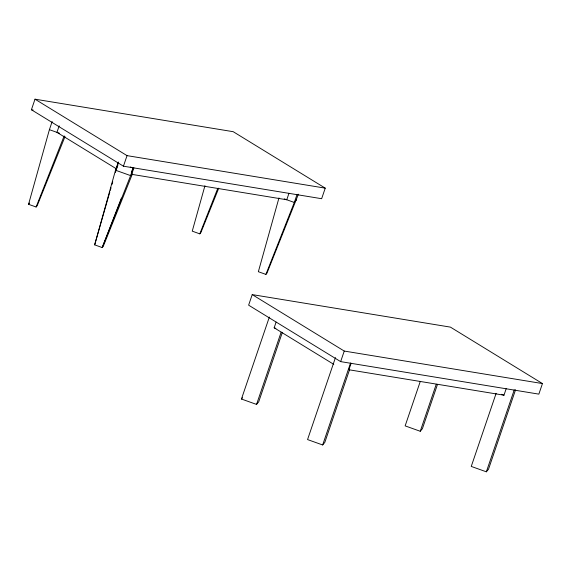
<?xml version="1.0" encoding="UTF-8"?>
<svg xmlns="http://www.w3.org/2000/svg" width="571" height="571" viewBox="0 0 571 571"><rect width="100%" height="100%" fill="white"/><g stroke="black" fill="none" stroke-linecap="round" stroke-linejoin="round"><path stroke-width="0.86" d="M65.001 136.612L37.179 205.724L36.101 207.002L28.55 204.304L49.406 129.667L52.168 121.544M132.429 173.869L103.28 246.272L102.209 247.55L94.658 244.859L115.513 170.222L118.276 162.093M204.953 185.689L192.249 231.155L199.8 233.853L200.878 232.575L218.764 188.145M278.969 197.93L258.356 271.71L265.908 274.401L266.978 273.124L298.397 194.211M94.658 244.859L109.818 192.034M110.303 190.329L111.038 187.773M112.016 184.369L112.751 181.806M115.435 172.435L118.375 162.214M31.412 109.746L35.009 99.183L233.211 131.694L325.242 188.145L321.644 198.708L123.443 166.197L31.412 109.746L33.139 110.025M59.17 125.863L56.957 132.365L116.584 168.937L117.969 164.876M123.443 166.197L127.033 155.633L35.009 99.183M133.386 167.489L130.616 175.611L102.209 247.55L121.409 198.051M115.513 170.222L130.616 175.611L131.694 174.333L133.907 167.831M252.218 294.607L248.621 305.171L340.651 361.621L538.853 394.133L542.45 383.569L450.419 327.119L252.218 294.607L344.249 351.058L542.45 383.569M288.976 193.269L286.763 199.764L131.694 174.333M297.084 194.34L294.315 202.462L265.908 274.401M282.367 332.336L258.699 401.856L256.55 404.418L241.447 399.029L269.355 317.048M333.792 364.369L274.166 327.79L276.1 322.108M256.55 404.418L281.146 332.165M335.462 357.596L307.555 439.577L322.658 444.966L324.806 442.404L349.688 369.316M340.651 361.621L344.249 351.058M322.658 444.966L350.565 362.985M351.115 363.256L348.902 369.758L503.972 395.196L506.184 388.694M420.256 381.485L405.146 425.88L420.249 431.269L422.397 428.707L437.493 384.369M420.249 431.269L436.265 384.226M496.135 393.34L471.253 466.428L486.356 471.817L488.505 469.255L515.556 389.786M486.356 471.817L514.264 389.836M131.33 172.471L133.25 167.524M36.101 207.002L64.188 135.891M199.8 233.853L217.758 188.373M28.55 204.304L29.621 203.026M296.463 199.9L294.315 202.462L284.244 198.865M241.447 399.029L242.518 397.744M127.033 155.633L325.242 188.145M49.406 129.667L59.477 133.264M130.388 167.01L132.065 167.61M501.452 394.297L503.972 395.196M274.166 327.79L275.843 328.389"/></g></svg>
